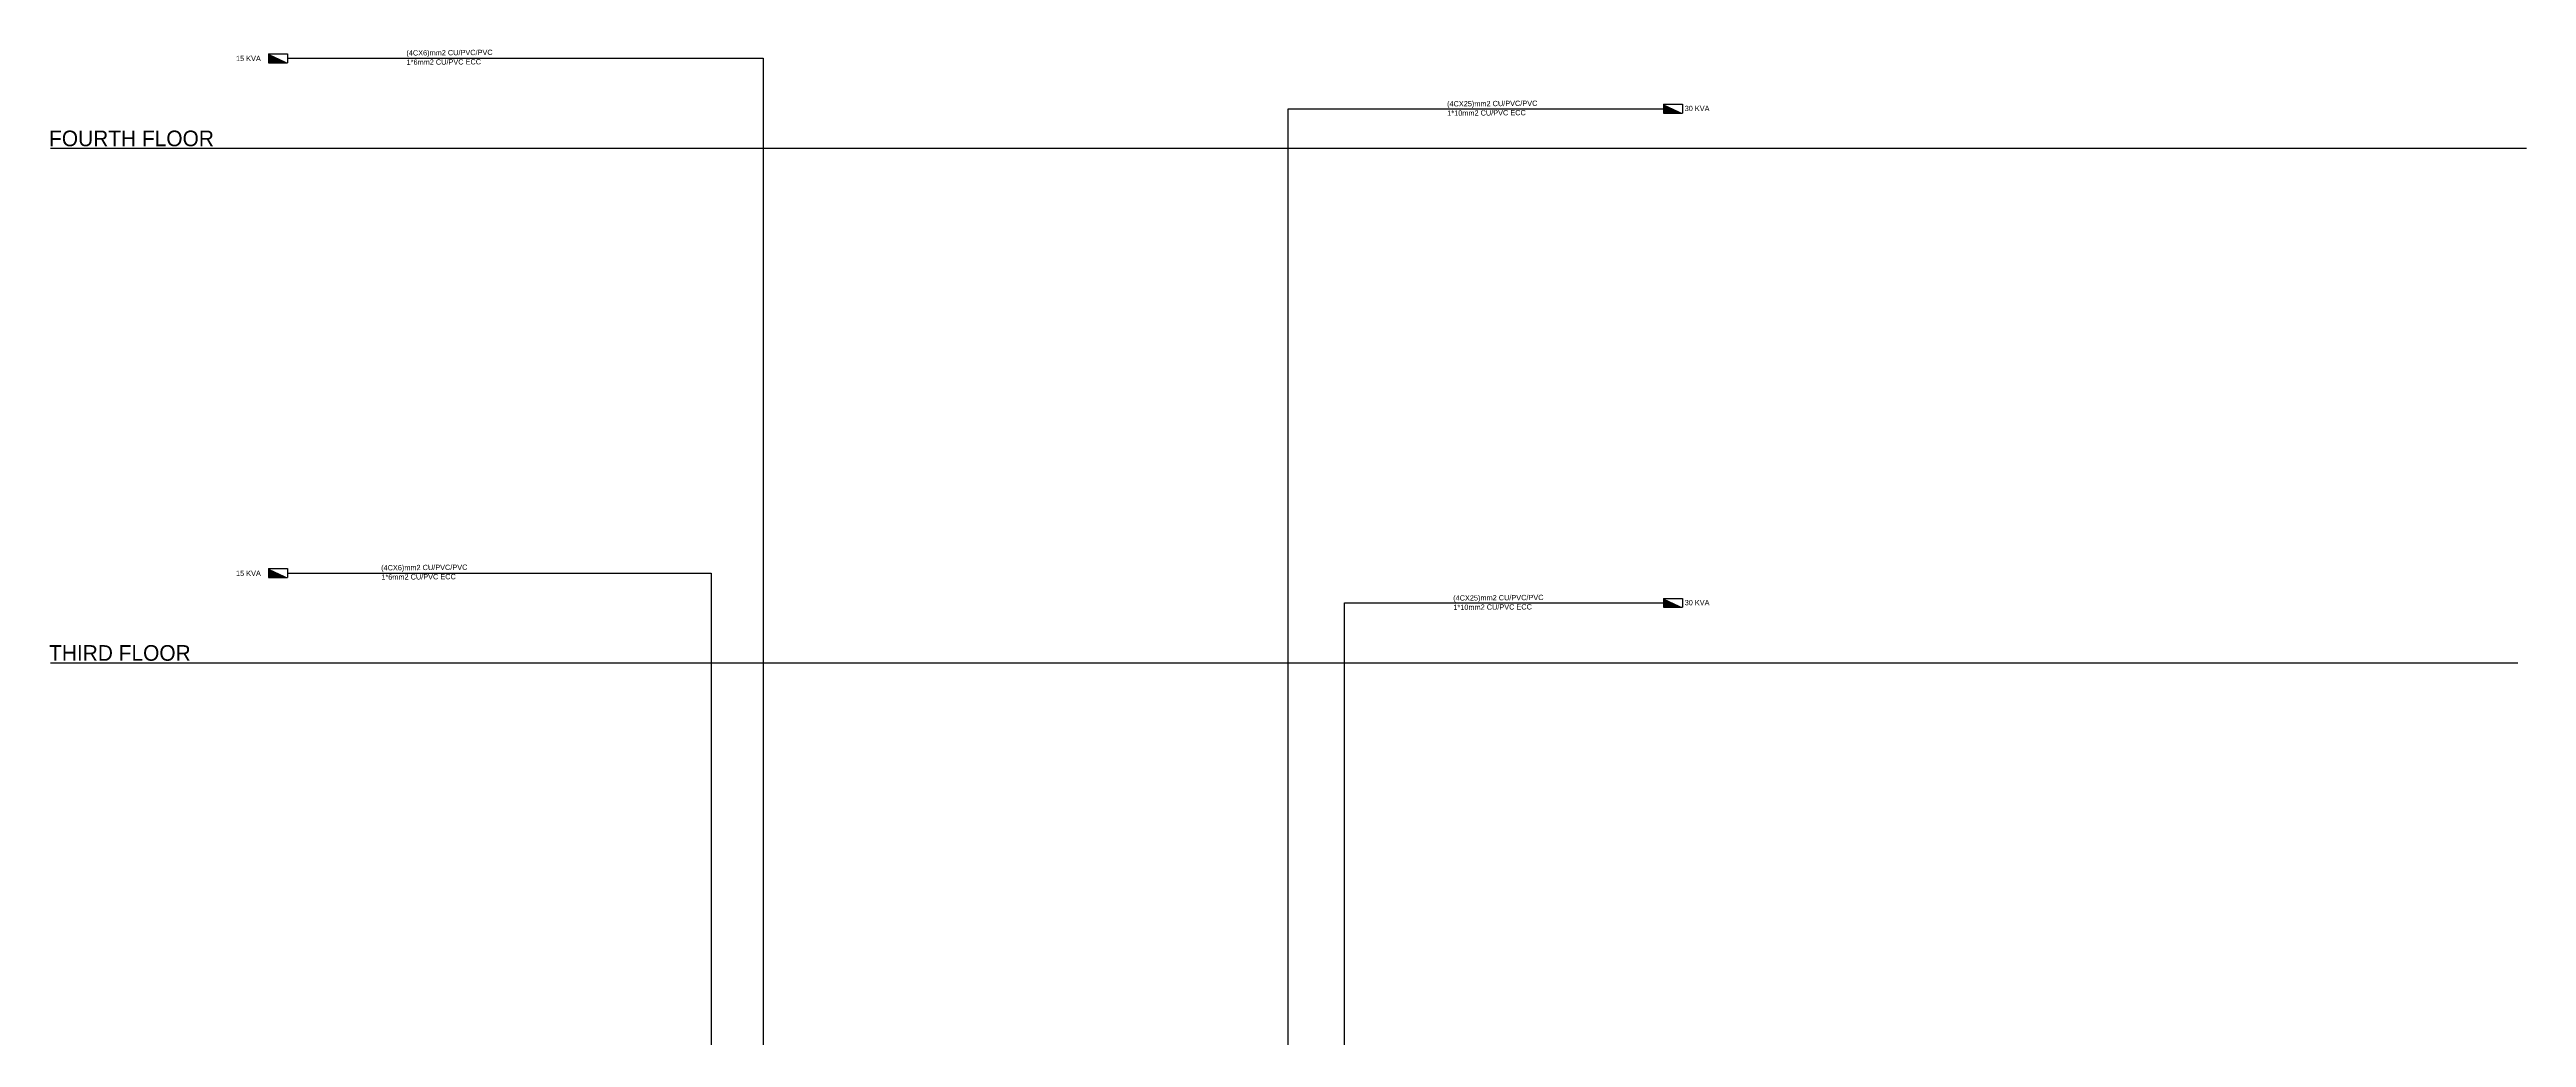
# Model space of a CAD drawing. Header units: inches. Extents: x 79375 to 312899, y 87397 to 354833.
# Drawn here: x 79375 to 312861, y 261673 to 354833 of the extents above; entities that cross this region are included whole.
import ezdxf

# ---------------------------------------------------------------- set-up
doc = ezdxf.new("R2010")
doc.units = ezdxf.units.IN
doc.header["$MEASUREMENT"] = 0
for name, color, linetype in [('B02 SLD$0$E-S', 4, 'Continuous'), ('B02 SLD$0$E-SOCK-DP-1', 2, 'Continuous'), ('B02 SLD$0$E-T25', 3, 'Continuous'), ('B02 SLD$0$E-TEXT', 3, 'Continuous')]:
    doc.layers.add(name, color=color, linetype=linetype)
doc.styles.add('B02 SLD$0$STENCIL', font='STENCIL.shx', dxfattribs={"height": 0.25})
doc.styles.add('B02 SLD$0$T25-200', font='Stencil.shx', dxfattribs={"width": 0.8, "height": 500})

# ---------------------------------------------------------------- blocks, each defined once
blk = doc.blocks.new('B02 SLD$0$P2-flat-5')
at = {"layer": 'B02 SLD$0$E-SOCK-DP-1'}
for p, q in [((-4.5, 4.2), (4.5, 4.2)), ((-4.5, 4.2), (-4.5, 0)), ((-4.5, 0), (4.5, 0)), ((4.5, 4.2), (4.5, 0))]:
    blk.add_line(p, q, dxfattribs=at)
blk.add_solid([(-4.5, 0), (-4.5, 4.2), (4.5, 0)], dxfattribs=at)

msp = doc.modelspace()

# ---------------------------------------------------------------- linework, layer by layer
at = {"color": 6}
for points in [[(101818, 354011), (146655, 354011), (146655, 186600)], [(196136, 184679), (196136, 349252), (231499, 349252)], [(101818, 305464), (141757, 305464), (141757, 184577)], [(201435, 184679), (201435, 302653), (231499, 302653)]]:
    msp.add_lwpolyline(points, dxfattribs=at)
at = {"color": 2}
for points in [[(79469, 345522), (176214, 345522)], [(79469, 345522), (176214, 345522)], [(79469, 345520), (176214, 345520)], [(176214, 345520), (312861, 345520)], [(79469, 297002), (176214, 297002)], [(79469, 297002), (176214, 297002)], [(79469, 297000), (176214, 297000)], [(176214, 297002), (312061, 297002)]]:
    msp.add_lwpolyline(points, dxfattribs=at)

# ---------------------------------------------------------------- block references
at = {"layer": 'B02 SLD$0$E-S', "xscale": 200.0000000000064, "yscale": 200.0000000000064, "zscale": 200.0000000000064}
for p in [(100910, 353593), (100910, 353593), (100910, 353593), (100910, 353593), (232407, 348835), (232407, 348834), (232407, 348835), (232407, 348834), (100910, 305046), (100910, 305045), (100910, 305046), (100910, 305045), (232407, 302235), (232407, 302236), (232407, 302235), (232407, 302236)]:
    msp.add_blockref('B02 SLD$0$P2-flat-5', p, dxfattribs=at)

# ---------------------------------------------------------------- texts
at = {"layer": 'B02 SLD$0$E-T25', "color": 5, "style": 'B02 SLD$0$T25-200'}
for s, p in [('15 KVA', (96952, 353742)), ('30 KVA', (233511, 349028)), ('15 KVA', (96952, 305194)), ('30 KVA', (233511, 302429))]:
    msp.add_text(s, height=500, dxfattribs=at).set_placement(p)
for s, p in [('(4CX6)mm2 CU/PVC/PVC', (113014, 354262)), ('1*6mm2 CU/PVC ECC', (113032, 353383)), ('(4CX25)mm2 CU/PVC/PVC', (211113, 349461)), ('1*10mm2 CU/PVC ECC', (211130, 348582)), ('(4CX6)mm2 CU/PVC/PVC', (110634, 305715)), ('1*6mm2 CU/PVC ECC', (110652, 304836)), ('(4CX25)mm2 CU/PVC/PVC', (211690, 302862)), ('1*10mm2 CU/PVC ECC', (211708, 301983))]:
    msp.add_text(s, height=500, rotation=0.39058, dxfattribs=at).set_placement(p)
at = {"layer": 'B02 SLD$0$E-TEXT', "color": 1, "style": 'B02 SLD$0$STENCIL'}
for s, p in [('FOURTH FLOOR', (79331, 345716, -56746029)), ('THIRD FLOOR', (79331, 297197, -56746029))]:
    msp.add_text(s, height=1472.99, dxfattribs=at).set_placement(p)

doc.saveas('drawing.dxf')
